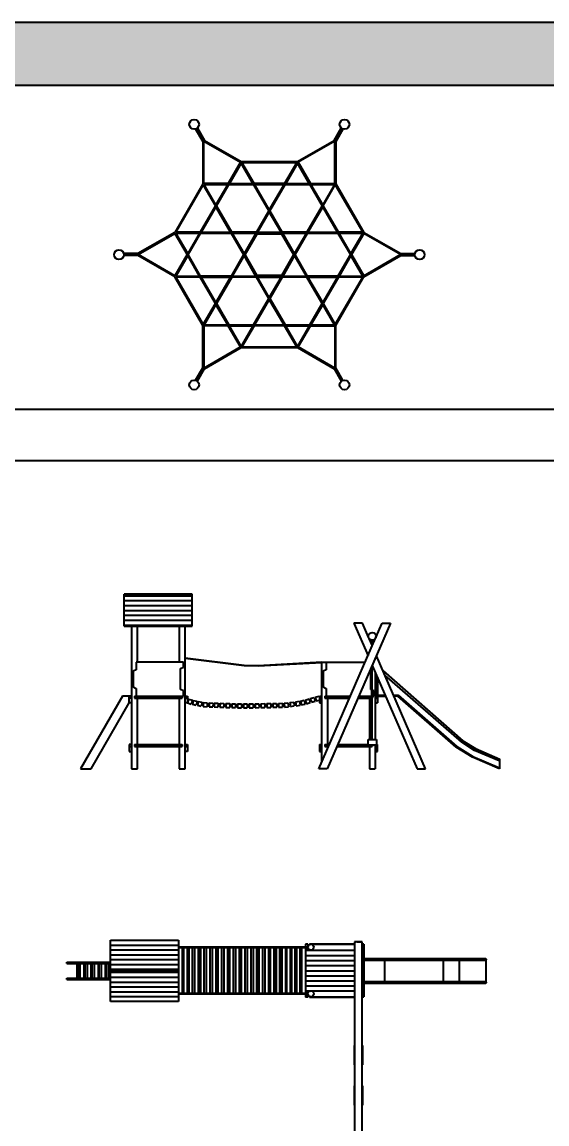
# Model space of a CAD drawing. Header units: millimetres. Extents: x 1089 to 46270, y 1624 to 35257.
# Drawn here: x 1118.25 to 1129.06, y 1641.96 to 1664.66 of the extents above; entities that cross this region are included whole.
import ezdxf

# ---------------------------------------------------------------- set-up
doc = ezdxf.new("R2010")
doc.units = ezdxf.units.MM
doc.layers.add('www.cad-blocks.net', color=7, linetype='Continuous')
doc.styles.get("Standard").update_dxf_attribs({"font": 'arial.ttf'})

# ---------------------------------------------------------------- blocks, each defined once
blk = doc.blocks.new('A$C4FE61318')
at = {"linetype": 'ByBlock'}
for points in [[(1.68, 5.37), (1.827, 5.115), (1.827, 4.24), (1.25, 3.24), (0.492, 2.803), (0.198, 2.803)], [(1.699, 5.378), (1.847, 5.121), (2.603, 4.684), (2.351, 4.248), (1.847, 4.248), (1.847, 5.121)], [(1.715, 5.39), (1.862, 5.135), (2.62, 4.698), (3.775, 4.698), (4.533, 5.135), (4.68, 5.39)], [(4.696, 5.378), (4.548, 5.121), (3.792, 4.684), (4.044, 4.248), (4.548, 4.248), (4.548, 5.121)], [(4.714, 5.37), (4.568, 5.115), (4.568, 4.24), (5.145, 3.24), (5.903, 2.803), (6.197, 2.803)], [(0.2, 2.783), (0.497, 2.783), (1.253, 3.219), (1.505, 2.783), (1.253, 2.346), (0.497, 2.783)], [(6.195, 2.783), (5.898, 2.783), (5.142, 3.219), (4.89, 2.783), (5.142, 2.346), (5.898, 2.783)], [(1.68, 0.195), (1.827, 0.45), (1.827, 1.325), (1.25, 2.325), (0.492, 2.763), (0.198, 2.763)], [(4.714, 0.195), (4.568, 0.45), (4.568, 1.325), (5.145, 2.325), (5.903, 2.763), (6.197, 2.763)], [(1.699, 0.187), (1.847, 0.444), (2.603, 0.881), (2.351, 1.317), (1.847, 1.317), (1.847, 0.444)], [(4.696, 0.187), (4.548, 0.444), (3.792, 0.881), (4.044, 1.317), (4.548, 1.317), (4.548, 0.444)], [(1.715, 0.175), (1.862, 0.43), (2.62, 0.867), (3.775, 0.867), (4.533, 0.43), (4.68, 0.175)]]:
    blk.add_lwpolyline(points, dxfattribs=at)
for points in [[(2.375, 4.248), (2.86, 4.248), (2.617, 4.668), (2.375, 4.248)], [(2.634, 4.678), (3.761, 4.678), (3.512, 4.248), (2.883, 4.248), (2.634, 4.678)], [(3.535, 4.248), (4.02, 4.248), (3.778, 4.668), (3.535, 4.248)], [(1.274, 3.243), (1.838, 4.218), (2.086, 3.788), (1.771, 3.243), (1.274, 3.243)], [(1.855, 4.228), (2.34, 4.228), (2.097, 3.808), (1.855, 4.228)], [(2.363, 4.228), (2.871, 4.228), (3.186, 3.683), (2.932, 3.243), (2.424, 3.243), (2.109, 3.788), (2.363, 4.228)], [(2.894, 4.228), (3.501, 4.228), (3.197, 3.703), (2.894, 4.228)], [(3.209, 3.683), (3.524, 4.228), (4.032, 4.228), (4.286, 3.788), (3.971, 3.243), (3.463, 3.243), (3.209, 3.683)], [(4.055, 4.228), (4.54, 4.228), (4.298, 3.808), (4.055, 4.228)], [(4.309, 3.788), (4.557, 4.218), (5.121, 3.243), (4.624, 3.243), (4.309, 3.788)], [(1.794, 3.243), (2.401, 3.243), (2.097, 3.768), (1.794, 3.243)], [(2.955, 3.243), (3.44, 3.243), (3.197, 3.663), (2.955, 3.243)], [(3.994, 3.243), (4.601, 3.243), (4.298, 3.768), (3.994, 3.243)], [(1.274, 3.223), (1.759, 3.223), (1.517, 2.803), (1.274, 3.223)], [(1.528, 2.783), (1.783, 3.223), (2.412, 3.223), (2.666, 2.783), (2.412, 2.342), (1.783, 2.342), (1.528, 2.783)], [(2.435, 3.223), (2.92, 3.223), (2.678, 2.803), (2.435, 3.223)], [(2.689, 2.783), (2.943, 3.223), (3.452, 3.223), (3.706, 2.783), (3.452, 2.342), (2.943, 2.342), (2.689, 2.783)], [(2.699, 2.783), (2.948, 3.213), (3.447, 3.213), (3.696, 2.783), (3.447, 2.353), (2.948, 2.353), (2.699, 2.783)], [(3.475, 3.223), (3.96, 3.223), (3.717, 2.803), (3.475, 3.223)], [(3.983, 2.342), (3.729, 2.783), (3.983, 3.223), (4.612, 3.223), (4.867, 2.783), (4.612, 2.342), (3.983, 2.342)], [(4.636, 3.223), (5.121, 3.223), (4.878, 2.803), (4.636, 3.223)], [(1.274, 2.342), (1.759, 2.342), (1.517, 2.763), (1.274, 2.342)], [(2.678, 2.763), (2.435, 2.342), (2.92, 2.342), (2.678, 2.763)], [(3.717, 2.763), (3.475, 2.342), (3.96, 2.342), (3.717, 2.763)], [(4.878, 2.763), (4.636, 2.342), (5.121, 2.342), (4.878, 2.763)], [(1.274, 2.322), (1.838, 1.347), (2.086, 1.777), (1.771, 2.322), (1.274, 2.322)], [(1.794, 2.322), (2.401, 2.322), (2.097, 1.797), (1.794, 2.322)], [(2.363, 1.337), (2.871, 1.337), (3.186, 1.882), (2.932, 2.322), (2.424, 2.322), (2.109, 1.777), (2.363, 1.337)], [(2.955, 2.322), (3.44, 2.322), (3.197, 1.902), (2.955, 2.322)], [(3.209, 1.882), (3.524, 1.337), (4.032, 1.337), (4.286, 1.777), (3.971, 2.322), (3.463, 2.322), (3.209, 1.882)], [(3.994, 2.322), (4.601, 2.322), (4.298, 1.797), (3.994, 2.322)], [(4.309, 1.777), (4.557, 1.347), (5.121, 2.322), (4.624, 2.322), (4.309, 1.777)], [(2.894, 1.337), (3.501, 1.337), (3.197, 1.862), (2.894, 1.337)], [(1.855, 1.337), (2.34, 1.337), (2.097, 1.757), (1.855, 1.337)], [(4.055, 1.337), (4.54, 1.337), (4.298, 1.757), (4.055, 1.337)], [(2.375, 1.317), (2.86, 1.317), (2.617, 0.897), (2.375, 1.317)], [(2.634, 0.887), (3.761, 0.887), (3.512, 1.317), (2.883, 1.317), (2.634, 0.887)], [(3.535, 1.317), (4.02, 1.317), (3.778, 0.897), (3.535, 1.317)]]:
    blk.add_lwpolyline(points, close=True, dxfattribs=at)
for centre in [(1.649, 5.465), (4.746, 5.465), (0.1, 2.783), (6.295, 2.783), (1.649, 0.1), (4.746, 0.1)]:
    blk.add_circle(centre, 0.1, dxfattribs=at)
blk = doc.blocks.new('A$C48BA666C')
for p, q in [((0.379, 8.627), (0.381, 8.63)), ((0.379, 6.097), (0.379, 8.627)), ((0.381, 8.63), (0.385, 8.633)), ((0.385, 8.633), (0.392, 8.635)), ((0.392, 8.635), (0.399, 8.635)), ((0.399, 8.635), (0.407, 8.635)), ((0.407, 8.635), (0.413, 8.633)), ((0.413, 8.633), (0.418, 8.63)), ((0.418, 8.63), (0.419, 8.627)), ((0.419, 8.627), (0.419, 6.097)), ((0.419, 8.627), (0.849, 8.627)), ((0.849, 8.627), (0.851, 8.63)), ((0.849, 6.097), (0.849, 8.627)), ((0.851, 8.63), (0.855, 8.633)), ((0.855, 8.633), (0.862, 8.635)), ((0.862, 8.635), (0.869, 8.635)), ((0.869, 8.635), (0.877, 8.635)), ((0.877, 8.635), (0.883, 8.633)), ((0.883, 8.633), (0.888, 8.63)), ((0.888, 8.63), (0.889, 8.627)), ((0.889, 8.627), (0.889, 6.097)), ((0.419, 8.079), (0.849, 8.079)), ((0.419, 7.749), (0.849, 7.749)), ((4.294, 7.019), (4.301, 7.052)), ((4.301, 7.052), (4.318, 7.081)), ((4.318, 7.081), (4.344, 7.1)), ((4.344, 7.1), (4.374, 7.106)), ((4.374, 7.106), (4.405, 7.1)), ((4.405, 7.1), (4.431, 7.081)), ((4.431, 7.081), (4.448, 7.052)), ((4.448, 7.052), (4.454, 7.019)), ((4.294, 6.086), (4.294, 7.019)), ((4.454, 7.019), (4.454, 6.086)), ((0.419, 6.541), (0.849, 6.541)), ((4.46, 6.331), (4.477, 6.359)), ((4.477, 6.359), (4.503, 6.378)), ((4.503, 6.378), (4.534, 6.384)), ((4.534, 6.384), (4.565, 6.378)), ((4.565, 6.378), (4.591, 6.359)), ((4.591, 6.359), (4.608, 6.331)), ((0.379, 6.211), (0.381, 6.215)), ((0.379, 6.196), (0.381, 6.199)), ((0.379, 6.18), (0.381, 6.181)), ((0.379, 6.152), (0.381, 6.151)), ((0.379, 6.131), (0.381, 6.128)), ((0.381, 6.215), (0.385, 6.219)), ((0.381, 6.199), (0.385, 6.202)), ((0.381, 6.181), (0.385, 6.181)), ((0.381, 6.151), (0.385, 6.15)), ((0.381, 6.128), (0.385, 6.125)), ((0.385, 6.219), (0.392, 6.222)), ((0.385, 6.202), (0.392, 6.203)), ((0.385, 6.181), (0.392, 6.182)), ((0.385, 6.15), (0.392, 6.15)), ((0.392, 6.222), (0.399, 6.223)), ((0.392, 6.203), (0.399, 6.204)), ((0.392, 6.182), (0.399, 6.182)), ((0.392, 6.15), (0.399, 6.15)), ((0.399, 6.223), (0.407, 6.222)), ((0.399, 6.204), (0.407, 6.203)), ((0.399, 6.182), (0.407, 6.182)), ((0.399, 6.15), (0.407, 6.15)), ((0.407, 6.222), (0.413, 6.219)), ((0.407, 6.203), (0.413, 6.202)), ((0.407, 6.182), (0.413, 6.181)), ((0.407, 6.15), (0.413, 6.15)), ((0.413, 6.219), (0.418, 6.215)), ((0.413, 6.202), (0.418, 6.199)), ((0.413, 6.181), (0.418, 6.181)), ((0.413, 6.15), (0.418, 6.151)), ((0.413, 6.125), (0.418, 6.128)), ((0.418, 6.215), (0.419, 6.211)), ((0.418, 6.199), (0.419, 6.196)), ((0.418, 6.181), (0.419, 6.18)), ((0.418, 6.151), (0.419, 6.152)), ((0.418, 6.128), (0.419, 6.131)), ((0.849, 6.211), (0.851, 6.215)), ((0.849, 6.196), (0.851, 6.199)), ((0.849, 6.18), (0.851, 6.181)), ((0.849, 6.152), (0.851, 6.151)), ((0.849, 6.131), (0.851, 6.128)), ((0.851, 6.215), (0.855, 6.219)), ((0.851, 6.199), (0.855, 6.202)), ((0.851, 6.181), (0.855, 6.181)), ((0.851, 6.151), (0.855, 6.15)), ((0.851, 6.128), (0.855, 6.125)), ((0.855, 6.219), (0.862, 6.222)), ((0.855, 6.202), (0.862, 6.203)), ((0.855, 6.181), (0.862, 6.182)), ((0.855, 6.15), (0.862, 6.15)), ((0.862, 6.222), (0.869, 6.223)), ((0.862, 6.203), (0.869, 6.204)), ((0.862, 6.182), (0.869, 6.182)), ((0.862, 6.15), (0.869, 6.15)), ((0.869, 6.223), (0.877, 6.222)), ((0.869, 6.204), (0.877, 6.203)), ((0.869, 6.182), (0.877, 6.182)), ((0.869, 6.15), (0.877, 6.15)), ((0.877, 6.222), (0.883, 6.219)), ((0.877, 6.203), (0.883, 6.202)), ((0.877, 6.182), (0.883, 6.181)), ((0.877, 6.15), (0.883, 6.15)), ((0.883, 6.219), (0.888, 6.215)), ((0.883, 6.202), (0.888, 6.199)), ((0.883, 6.181), (0.888, 6.181)), ((0.883, 6.15), (0.888, 6.151)), ((0.883, 6.125), (0.888, 6.128)), ((0.888, 6.215), (0.889, 6.211)), ((0.888, 6.199), (0.889, 6.196)), ((0.888, 6.181), (0.889, 6.18)), ((0.888, 6.151), (0.889, 6.152)), ((0.888, 6.128), (0.889, 6.131)), ((4.454, 6.298), (4.46, 6.331)), ((4.46, 6.264), (4.454, 6.298)), ((4.477, 6.235), (4.46, 6.264)), ((4.503, 6.217), (4.477, 6.235)), ((4.534, 6.21), (4.503, 6.217)), ((4.565, 6.217), (4.534, 6.21)), ((4.591, 6.235), (4.565, 6.217)), ((4.608, 6.264), (4.591, 6.235)), ((4.608, 6.331), (4.614, 6.297)), ((4.614, 6.297), (4.608, 6.264)), ((4.614, 6.297), (4.614, 4.993)), ((0.034, 5.975), (0.034, 6.086)), ((0.034, 6.086), (0.034, 5.926)), ((4.534, 6.086), (0.034, 6.086)), ((0.034, 5.975), (0.034, 5.949)), ((0.034, 5.926), (0.034, 5.949)), ((0.034, 5.926), (4.534, 5.926)), ((0.074, 4.999), (0.074, 5.926)), ((0.084, 6.118), (0.084, 6.086)), ((0.084, 6.118), (0.379, 6.118)), ((0.084, 5.028), (0.084, 5.926)), ((0.204, 6.086), (0.204, 6.118)), ((0.204, 4.917), (0.204, 5.926)), ((0.316, 6.086), (0.316, 6.118)), ((0.316, 4.917), (0.316, 5.926)), ((0.379, 6.113), (0.381, 6.108)), ((0.379, 6.097), (0.381, 6.094)), ((0.381, 6.09), (0.379, 6.097)), ((0.381, 6.108), (0.385, 6.103)), ((0.381, 6.094), (0.385, 6.088)), ((0.383, 6.086), (0.381, 6.09)), ((0.385, 6.125), (0.392, 6.124)), ((0.385, 6.103), (0.392, 6.1)), ((0.385, 6.088), (0.389, 6.086)), ((0.392, 6.124), (0.399, 6.123)), ((0.392, 6.1), (0.399, 6.099)), ((0.399, 6.123), (0.407, 6.124)), ((0.399, 6.099), (0.407, 6.1)), ((0.407, 6.124), (0.413, 6.125)), ((0.407, 6.1), (0.413, 6.103)), ((0.41, 6.086), (0.413, 6.088)), ((0.413, 6.103), (0.418, 6.108)), ((0.413, 6.088), (0.418, 6.094)), ((0.418, 6.09), (0.415, 6.086)), ((0.418, 6.108), (0.419, 6.113)), ((0.418, 6.094), (0.419, 6.102)), ((0.419, 6.097), (0.418, 6.09)), ((0.419, 6.118), (0.849, 6.118)), ((0.42, 4.917), (0.42, 5.926)), ((0.524, 4.917), (0.524, 5.926)), ((0.628, 4.917), (0.628, 5.926)), ((0.732, 4.917), (0.732, 5.926)), ((0.836, 4.917), (0.836, 5.926)), ((0.849, 6.113), (0.851, 6.108)), ((0.849, 6.097), (0.851, 6.094)), ((0.851, 6.09), (0.849, 6.097)), ((0.851, 6.108), (0.855, 6.103)), ((0.851, 6.094), (0.855, 6.088)), ((0.853, 6.086), (0.851, 6.09)), ((0.855, 6.125), (0.862, 6.124)), ((0.855, 6.103), (0.862, 6.1)), ((0.855, 6.088), (0.859, 6.086)), ((0.862, 6.124), (0.869, 6.123)), ((0.862, 6.1), (0.869, 6.099)), ((0.869, 6.123), (0.877, 6.124)), ((0.869, 6.099), (0.877, 6.1)), ((0.877, 6.124), (0.883, 6.125)), ((0.877, 6.1), (0.883, 6.103)), ((0.88, 6.086), (0.883, 6.088)), ((0.883, 6.103), (0.888, 6.108)), ((0.883, 6.088), (0.888, 6.094)), ((0.888, 6.09), (0.885, 6.086)), ((0.888, 6.108), (0.889, 6.113)), ((0.888, 6.094), (0.889, 6.102)), ((0.889, 6.097), (0.888, 6.09)), ((0.889, 6.118), (1.164, 6.118)), ((0.94, 6.086), (0.94, 6.118)), ((0.94, 4.917), (0.94, 5.926)), ((1.044, 6.086), (1.044, 6.118)), ((1.044, 4.917), (1.044, 5.926)), ((1.164, 6.086), (1.164, 6.118)), ((1.164, 5.028), (1.164, 5.925)), ((1.174, 4.997), (1.174, 5.925)), ((2.17, 6.086), (2.17, 6.091)), ((2.17, 6.091), (2.57, 6.091)), ((2.17, 5.926), (2.17, 5.921)), ((2.17, 5.921), (2.57, 5.921)), ((2.57, 6.091), (2.57, 6.086)), ((2.57, 5.921), (2.57, 5.926)), ((2.999, 6.086), (2.999, 6.091)), ((2.999, 6.091), (3.399, 6.091)), ((2.999, 5.926), (2.999, 5.921)), ((2.999, 5.921), (3.399, 5.921)), ((3.399, 6.091), (3.399, 6.086)), ((3.399, 5.921), (3.399, 5.926)), ((4.294, 5.715), (4.294, 5.926)), ((4.455, 4.992), (4.454, 5.926)), ((4.534, 5.926), (4.534, 6.086)), ((4.294, 5.715), (4.3, 5.749)), ((4.3, 5.682), (4.294, 5.715)), ((4.3, 5.749), (4.317, 5.777)), ((4.317, 5.654), (4.3, 5.682)), ((4.317, 5.777), (4.343, 5.796)), ((4.343, 5.796), (4.374, 5.803)), ((4.374, 5.803), (4.405, 5.796)), ((4.405, 5.796), (4.431, 5.777)), ((4.431, 5.777), (4.448, 5.749)), ((4.448, 5.682), (4.431, 5.654)), ((4.448, 5.749), (4.454, 5.715)), ((4.454, 5.715), (4.448, 5.682)), ((4.343, 5.635), (4.317, 5.654)), ((4.374, 5.628), (4.343, 5.635)), ((4.405, 5.635), (4.374, 5.628)), ((4.431, 5.654), (4.405, 5.635)), ((0.074, 4.999), (0.084, 4.999)), ((0.088, 5.05), (0.084, 5.027)), ((0.084, 5.027), (0.084, 4.999)), ((1.174, 5.058), (1.164, 5.058)), ((1.164, 4.997), (1.164, 5.027)), ((1.174, 4.997), (1.164, 4.997)), ((4.614, 4.993), (4.608, 4.96)), ((0.084, 4.967), (0.138, 4.967)), ((0.084, 4.967), (0.084, 4.917)), ((0.084, 4.917), (1.174, 4.917)), ((0.138, 2.3), (0.138, 4.968)), ((0.15, 2.3), (0.15, 4.968)), ((0.204, 4.967), (0.15, 4.967)), ((0.15, 4.833), (1.094, 4.833)), ((1.094, 4.829), (0.15, 4.829)), ((1.094, 4.808), (0.15, 4.808)), ((1.094, 4.967), (1.044, 4.967)), ((1.094, 2.3), (1.094, 4.968)), ((1.174, 4.967), (1.106, 4.967)), ((1.106, 2.3), (1.106, 4.967)), ((1.174, 4.967), (1.174, 4.917)), ((4.461, 4.96), (4.455, 4.992)), ((4.478, 4.932), (4.461, 4.96)), ((4.504, 4.913), (4.478, 4.932)), ((4.534, 4.906), (4.504, 4.913)), ((4.565, 4.913), (4.534, 4.906)), ((4.591, 4.932), (4.565, 4.913)), ((4.608, 4.96), (4.591, 4.932)), ((0.15, 4.73), (1.094, 4.73)), ((1.094, 4.729), (0.15, 4.729)), ((1.094, 4.704), (0.15, 4.704)), ((0.15, 4.627), (1.094, 4.627)), ((1.094, 4.624), (0.15, 4.624)), ((1.094, 4.605), (0.15, 4.605)), ((0.15, 4.526), (1.094, 4.526)), ((1.094, 4.519), (0.15, 4.519)), ((1.094, 4.508), (0.15, 4.508)), ((0.15, 4.428), (1.094, 4.428)), ((1.094, 4.399), (0.15, 4.399)), ((1.094, 4.388), (0.15, 4.388)), ((0.15, 4.308), (1.094, 4.308)), ((1.094, 4.279), (0.15, 4.279)), ((1.094, 4.271), (0.15, 4.271)), ((0.15, 4.191), (1.094, 4.191)), ((1.094, 4.159), (0.15, 4.159)), ((1.094, 4.157), (0.15, 4.157)), ((0.15, 4.076), (1.094, 4.076)), ((1.094, 4.038), (0.15, 4.038)), ((1.094, 4.036), (0.15, 4.036)), ((0.15, 3.955), (1.094, 3.955)), ((1.094, 3.917), (0.15, 3.917)), ((1.094, 3.915), (0.15, 3.915)), ((0.15, 3.835), (1.094, 3.835)), ((1.094, 3.796), (0.15, 3.796)), ((1.094, 3.794), (0.15, 3.794)), ((0.15, 3.714), (1.094, 3.714)), ((1.094, 3.675), (0.15, 3.675)), ((1.094, 3.673), (0.15, 3.673)), ((0.15, 3.593), (1.094, 3.593)), ((1.094, 3.554), (0.15, 3.554)), ((1.094, 3.553), (0.15, 3.553)), ((0.15, 3.473), (1.094, 3.473)), ((1.094, 3.433), (0.15, 3.433)), ((1.094, 3.432), (0.15, 3.432)), ((0.15, 3.352), (1.094, 3.352)), ((1.094, 3.314), (0.15, 3.314)), ((0.15, 3.234), (1.094, 3.234)), ((0.15, 3.232), (1.094, 3.232)), ((1.094, 3.193), (0.15, 3.193)), ((0.15, 3.113), (1.094, 3.113)), ((0.15, 3.111), (1.094, 3.111)), ((1.094, 3.073), (0.15, 3.073)), ((0.15, 2.993), (1.094, 2.993)), ((0.15, 2.99), (1.094, 2.99)), ((1.094, 2.952), (0.15, 2.952)), ((0.15, 2.872), (1.094, 2.872)), ((0.15, 2.869), (1.094, 2.869)), ((1.094, 2.831), (0.15, 2.831)), ((0.15, 2.751), (1.094, 2.751)), ((0.15, 2.748), (1.094, 2.748)), ((1.094, 2.711), (0.15, 2.711)), ((0.15, 2.63), (1.094, 2.63)), ((0.15, 2.627), (1.094, 2.627)), ((1.094, 2.591), (0.15, 2.591)), ((0.15, 2.511), (1.094, 2.511)), ((0.15, 2.506), (1.094, 2.506)), ((0, 2.3), (1.263, 2.3)), ((0, 0.9), (0, 2.3)), ((0.1, 0.9), (0.1, 2.3)), ((1.094, 2.483), (0.15, 2.483)), ((0.15, 2.404), (1.094, 2.404)), ((0.15, 2.388), (1.094, 2.388)), ((1.094, 2.381), (0.15, 2.381)), ((0.2, 0.9), (0.2, 2.3)), ((0.3, 0.9), (0.3, 2.3)), ((0.4, 0.9), (0.4, 2.3)), ((0.5, 0.9), (0.5, 2.3)), ((0.6, 0.9), (0.6, 2.3)), ((0.632, 2.3), (0.632, 0.9)), ((0.663, 2.3), (0.663, 0.9)), ((0.763, 0.9), (0.763, 2.3)), ((0.863, 0.9), (0.863, 2.3)), ((0.963, 0.9), (0.963, 2.3)), ((1.063, 0.9), (1.063, 2.3)), ((1.163, 0.9), (1.163, 2.3)), ((1.263, 2.3), (1.263, 0.9)), ((1.263, 0.9), (0, 0.9)), ((0.451, 0), (0.451, 0.9)), ((0.451, 0.864), (0.481, 0.864)), ((0.481, 0), (0.481, 0.9)), ((0.781, 0.857), (0.481, 0.857)), ((0.481, 0.857), (0.481, 0.804)), ((0.481, 0.804), (0.781, 0.804)), ((0.481, 0.787), (0.781, 0.787)), ((0.781, 0.712), (0.481, 0.712)), ((0.481, 0.703), (0.481, 0.659)), ((0.781, 0), (0.781, 0.9)), ((0.781, 0.864), (0.811, 0.864)), ((0.781, 0.659), (0.781, 0.712)), ((0.811, 0), (0.811, 0.9)), ((0.481, 0.659), (0.781, 0.659)), ((0.481, 0.642), (0.781, 0.642)), ((0.781, 0.567), (0.481, 0.567)), ((0.481, 0.554), (0.481, 0.514)), ((0.481, 0.514), (0.781, 0.514)), ((0.481, 0.497), (0.781, 0.497)), ((0.781, 0.514), (0.781, 0.567)), ((0.781, 0.422), (0.481, 0.422)), ((0.481, 0.404), (0.481, 0.369)), ((0.481, 0.369), (0.781, 0.369)), ((0.481, 0.352), (0.781, 0.352)), ((0.781, 0.277), (0.481, 0.277)), ((0.481, 0.255), (0.481, 0.224)), ((0.781, 0.369), (0.781, 0.422)), ((0.781, 0.224), (0.781, 0.277)), ((0.481, 0), (0.451, 0)), ((0.481, 0.224), (0.781, 0.224)), ((0.481, 0.207), (0.781, 0.207)), ((0.811, 0), (0.781, 0))]:
    blk.add_line(p, q)
for centre in [(0.144, 5.027), (1.104, 5.027)]:
    blk.add_circle(centre, 0.06)
blk = doc.blocks.new('A$C44B70E4C')
for p, q in [((2.3, 3.601), (0.9, 3.601)), ((0.9, 2.941), (0.9, 3.601)), ((0.9, 3.565), (2.3, 3.565)), ((0.9, 3.465), (2.3, 3.465)), ((2.3, 2.941), (2.3, 3.601)), ((0.9, 3.365), (2.3, 3.365)), ((0.9, 3.265), (2.3, 3.265)), ((0.9, 3.165), (2.3, 3.165)), ((0.9, 3.065), (2.3, 3.065)), ((0.9, 2.958), (2.3, 2.958)), ((6.384, 3.001), (5.081, 0.001)), ((5.803, 3.001), (5.628, 3.001)), ((5.628, 3.001), (5.919, 2.331)), ((5.928, 2.712), (5.803, 3.001)), ((6.082, 2.707), (6.21, 3.001)), ((6.21, 3.001), (6.384, 3.001)), ((0.9, 2.941), (2.3, 2.941)), ((1.05, 2.941), (0.9, 2.941)), ((1.05, 2.941), (1.05, 0.001)), ((2.03, 2.941), (1.17, 2.941)), ((1.17, 2.2), (1.17, 2.941)), ((2.03, 2.941), (2.03, 2.2)), ((2.3, 2.941), (2.152, 2.941)), ((2.152, 0.001), (2.152, 2.941)), ((4.907, 0.001), (6.076, 2.691)), ((5.939, 2.687), (6.006, 2.532)), ((6.058, 2.651), (5.955, 2.651)), ((5.993, 2.652), (5.993, 2.562)), ((5.998, 2.651), (5.998, 2.551)), ((6.036, 2.657), (6.036, 2.657)), ((2.152, 2.289), (3.368, 2.139)), ((2.152, 2.279), (3.367, 2.129)), ((7.106, 0.001), (6.093, 2.331)), ((1.141, 2.043), (1.08, 2.013)), ((2.12, 2.2), (1.141, 2.2)), ((1.141, 2.2), (1.141, 2.043)), ((2.059, 2.065), (2.12, 2.095)), ((2.059, 1.635), (2.059, 2.065)), ((2.12, 2.095), (2.12, 2.2)), ((3.367, 2.129), (3.656, 2.12)), ((3.368, 2.139), (3.656, 2.13)), ((3.656, 2.13), (4.968, 2.202)), ((3.656, 2.12), (4.967, 2.192)), ((4.967, 0.141), (4.967, 2.201)), ((4.967, 2.201), (5.862, 2.201)), ((4.967, 2.197), (4.967, 2.195)), ((4.967, 2.195), (4.967, 2.193)), ((4.967, 2.193), (4.967, 2.192)), ((4.967, 2.192), (4.967, 2.192)), ((4.968, 2.202), (4.968, 2.201)), ((4.968, 2.201), (4.968, 2.201)), ((5.058, 2.043), (4.996, 2.013)), ((5.058, 2.201), (5.058, 2.043)), ((5.976, 1.635), (5.976, 2.06)), ((5.978, 2.067), (5.993, 2.074)), ((5.993, 2.1), (5.993, 0.602)), ((5.998, 2.112), (5.998, 0.602)), ((5.998, 2.076), (6.024, 2.089)), ((6.006, 2.131), (6.932, 0.001)), ((1.08, 2.013), (1.08, 1.687)), ((4.996, 2.013), (4.996, 1.687)), ((6.067, 1.99), (6.067, 0.602)), ((6.079, 1.963), (6.079, 1.501)), ((6.117, 1.875), (6.117, 1.519)), ((6.229, 2.019), (7.874, 0.58)), ((7.85, 0.547), (6.266, 1.933)), ((1.08, 1.687), (1.141, 1.657)), ((1.141, 1.657), (1.141, 1.501)), ((2.12, 1.605), (2.059, 1.635)), ((2.12, 1.501), (2.12, 1.605)), ((4.996, 1.687), (5.058, 1.657)), ((5.058, 1.657), (5.058, 1.501)), ((5.993, 1.627), (5.976, 1.635)), ((6.037, 1.605), (5.998, 1.624)), ((6.037, 1.501), (6.037, 1.605)), ((0.864, 1.501), (0, 0.001)), ((1.05, 1.501), (0.864, 1.501)), ((1, 1.359), (1.001, 1.501)), ((1.05, 1.459), (1, 1.459)), ((1.11, 1.501), (1.11, 1.459)), ((1.11, 1.501), (1.141, 1.501)), ((1.11, 1.459), (2.09, 1.459)), ((1.141, 1.501), (2.12, 1.501)), ((1.17, 0.501), (1.17, 1.459)), ((2.03, 1.459), (2.03, 0.501)), ((2.09, 1.501), (2.09, 1.459)), ((2.151, 1.459), (2.201, 1.459)), ((2.152, 1.501), (2.201, 1.501)), ((2.201, 1.501), (2.201, 1.359)), ((2.225, 1.435), (2.202, 1.358)), ((2.225, 1.435), (2.302, 1.413)), ((2.302, 1.413), (2.28, 1.336)), ((2.319, 1.41), (2.303, 1.331)), ((2.319, 1.41), (2.398, 1.393)), ((2.398, 1.393), (2.382, 1.315)), ((2.421, 1.388), (2.405, 1.31)), ((2.421, 1.388), (2.5, 1.372)), ((2.5, 1.372), (2.484, 1.294)), ((2.527, 1.365), (2.523, 1.285)), ((2.527, 1.365), (2.608, 1.361)), ((4.308, 1.364), (4.388, 1.375)), ((4.308, 1.364), (4.32, 1.285)), ((4.388, 1.375), (4.399, 1.296)), ((4.428, 1.381), (4.508, 1.392)), ((4.428, 1.381), (4.439, 1.302)), ((4.508, 1.392), (4.519, 1.313)), ((4.526, 1.394), (4.605, 1.413)), ((4.526, 1.394), (4.546, 1.316)), ((4.605, 1.413), (4.624, 1.336)), ((4.627, 1.418), (4.704, 1.443)), ((4.627, 1.418), (4.652, 1.342)), ((4.652, 1.342), (4.729, 1.367)), ((4.704, 1.443), (4.729, 1.367)), ((4.73, 1.451), (4.808, 1.472)), ((4.73, 1.451), (4.752, 1.374)), ((4.752, 1.374), (4.829, 1.395)), ((4.808, 1.472), (4.829, 1.395)), ((4.833, 1.479), (4.913, 1.495)), ((4.833, 1.479), (4.849, 1.401)), ((4.849, 1.401), (4.917, 1.414)), ((4.913, 1.495), (4.92, 1.459)), ((4.917, 1.459), (4.917, 1.359)), ((4.917, 1.459), (4.967, 1.459)), ((4.918, 1.501), (4.918, 1.459)), ((4.918, 1.501), (4.967, 1.501)), ((4.918, 1.459), (4.967, 1.459)), ((5.027, 1.501), (5.027, 1.459)), ((5.027, 1.501), (5.058, 1.501)), ((5.027, 1.459), (5.54, 1.459)), ((5.058, 1.501), (5.558, 1.501)), ((5.087, 1.459), (5.087, 0.501)), ((5.714, 1.459), (5.993, 1.459)), ((5.733, 1.501), (5.993, 1.501)), ((5.947, 1.459), (5.947, 0.602)), ((5.998, 1.501), (6.037, 1.501)), ((5.998, 1.459), (6.007, 1.459)), ((6.007, 1.501), (6.007, 1.459)), ((6.067, 1.501), (6.079, 1.501)), ((6.067, 1.459), (6.118, 1.459)), ((6.068, 1.459), (6.068, 1.359)), ((6.068, 1.459), (6.118, 1.459)), ((6.079, 1.501), (6.28, 1.501)), ((6.117, 1.519), (6.272, 1.519)), ((6.118, 1.501), (6.118, 1.459)), ((6.118, 1.459), (6.118, 1.359)), ((6.446, 1.519), (6.541, 1.519)), ((6.534, 1.501), (6.454, 1.501)), ((7.738, 0.447), (6.534, 1.501)), ((6.541, 1.519), (7.749, 0.462)), ((0.219, 0.001), (1, 1.359)), ((1.05, 1.359), (1, 1.359)), ((2.201, 1.359), (2.152, 1.359)), ((2.202, 1.358), (2.28, 1.336)), ((2.303, 1.331), (2.382, 1.315)), ((2.405, 1.31), (2.484, 1.294)), ((2.523, 1.285), (2.604, 1.281)), ((2.608, 1.361), (2.604, 1.281)), ((2.647, 1.359), (2.644, 1.279)), ((2.644, 1.279), (2.724, 1.276)), ((2.647, 1.359), (2.727, 1.356)), ((2.727, 1.356), (2.724, 1.276)), ((2.751, 1.356), (2.748, 1.276)), ((2.748, 1.276), (2.829, 1.273)), ((2.751, 1.356), (2.831, 1.353)), ((2.831, 1.353), (2.829, 1.273)), ((2.872, 1.352), (2.869, 1.272)), ((2.869, 1.272), (2.949, 1.269)), ((2.872, 1.352), (2.952, 1.349)), ((2.952, 1.349), (2.949, 1.269)), ((2.993, 1.347), (2.99, 1.267)), ((2.99, 1.267), (3.07, 1.265)), ((2.993, 1.347), (3.073, 1.345)), ((3.073, 1.345), (3.07, 1.265)), ((3.113, 1.343), (3.111, 1.263)), ((3.111, 1.263), (3.191, 1.261)), ((3.113, 1.343), (3.193, 1.341)), ((3.193, 1.341), (3.191, 1.261)), ((3.234, 1.34), (3.232, 1.26)), ((3.232, 1.26), (3.312, 1.258)), ((3.234, 1.34), (3.314, 1.338)), ((3.314, 1.338), (3.312, 1.258)), ((3.352, 1.337), (3.432, 1.338)), ((3.352, 1.337), (3.353, 1.257)), ((3.353, 1.257), (3.433, 1.258)), ((3.432, 1.338), (3.433, 1.258)), ((3.473, 1.338), (3.553, 1.339)), ((3.473, 1.338), (3.474, 1.258)), ((3.474, 1.258), (3.554, 1.259)), ((3.553, 1.339), (3.554, 1.259)), ((3.593, 1.34), (3.673, 1.341)), ((3.593, 1.34), (3.594, 1.26)), ((3.594, 1.26), (3.675, 1.261)), ((3.673, 1.341), (3.675, 1.261)), ((3.714, 1.342), (3.794, 1.344)), ((3.714, 1.342), (3.715, 1.262)), ((3.715, 1.262), (3.796, 1.264)), ((3.794, 1.344), (3.796, 1.264)), ((3.835, 1.345), (3.915, 1.347)), ((3.835, 1.345), (3.836, 1.265)), ((3.836, 1.265), (3.917, 1.267)), ((3.915, 1.347), (3.917, 1.267)), ((3.956, 1.348), (4.036, 1.349)), ((3.956, 1.348), (3.957, 1.268)), ((3.957, 1.268), (4.038, 1.269)), ((4.036, 1.349), (4.038, 1.269)), ((4.076, 1.35), (4.157, 1.352)), ((4.076, 1.35), (4.078, 1.27)), ((4.078, 1.27), (4.159, 1.272)), ((4.157, 1.352), (4.159, 1.272)), ((4.191, 1.352), (4.271, 1.361)), ((4.191, 1.352), (4.199, 1.273)), ((4.199, 1.273), (4.279, 1.281)), ((4.271, 1.361), (4.279, 1.281)), ((4.32, 1.285), (4.399, 1.296)), ((4.439, 1.302), (4.519, 1.313)), ((4.546, 1.316), (4.624, 1.336)), ((4.917, 1.359), (4.967, 1.359)), ((6.068, 1.359), (6.118, 1.359)), ((1.001, 0.501), (1, 0.359)), ((1.05, 0.501), (1.001, 0.501)), ((1.001, 0.459), (1.05, 0.459)), ((1.111, 0.501), (1.111, 0.459)), ((1.111, 0.501), (2.091, 0.501)), ((1.111, 0.459), (2.091, 0.459)), ((1.17, 0.001), (1.17, 0.459)), ((2.03, 0.459), (2.03, 0.001)), ((2.091, 0.501), (2.091, 0.459)), ((2.152, 0.501), (2.202, 0.501)), ((2.152, 0.459), (2.202, 0.459)), ((2.202, 0.501), (2.202, 0.359)), ((4.917, 0.459), (4.917, 0.359)), ((4.917, 0.459), (4.967, 0.459)), ((4.918, 0.501), (4.918, 0.459)), ((4.918, 0.501), (4.967, 0.501)), ((5.027, 0.501), (5.027, 0.459)), ((5.027, 0.501), (5.124, 0.501)), ((5.027, 0.459), (5.105, 0.459)), ((5.087, 0.459), (5.087, 0.418)), ((5.28, 0.459), (6.007, 0.459)), ((5.298, 0.501), (5.921, 0.501)), ((5.921, 0.602), (6.091, 0.602)), ((5.921, 0.491), (5.921, 0.602)), ((6.091, 0.491), (5.921, 0.491)), ((5.947, 0.459), (5.947, 0.001)), ((5.993, 0.602), (5.998, 0.602)), ((6.007, 0.491), (6.007, 0.459)), ((6.067, 0.491), (6.067, 0.001)), ((6.067, 0.459), (6.118, 0.459)), ((6.068, 0.459), (6.068, 0.359)), ((6.091, 0.602), (6.091, 0.491)), ((6.091, 0.501), (6.118, 0.501)), ((6.118, 0.359), (6.118, 0.501)), ((7.749, 0.462), (8.079, 0.254)), ((8.113, 0.382), (7.85, 0.547)), ((7.874, 0.58), (8.131, 0.418)), ((1, 0.359), (1.05, 0.359)), ((2.202, 0.359), (2.152, 0.359)), ((4.917, 0.359), (4.967, 0.359)), ((6.068, 0.359), (6.118, 0.359)), ((8.07, 0.238), (7.738, 0.447)), ((8.627, 0), (8.07, 0.238)), ((8.079, 0.254), (8.627, 0.02)), ((8.62, 0.166), (8.113, 0.382)), ((8.131, 0.418), (8.635, 0.202)), ((0, 0.001), (0.219, 0.001)), ((1.05, 0.001), (1.17, 0.001)), ((2.03, 0.001), (2.152, 0.001)), ((5.081, 0.001), (4.907, 0.001)), ((5.947, 0.001), (6.067, 0.001)), ((6.932, 0.001), (7.106, 0.001)), ((8.635, 0.202), (8.62, 0.166)), ((8.62, 0.168), (8.627, 0.165)), ((8.627, 0.165), (8.627, 0))]:
    blk.add_line(p, q)
blk.add_circle((6.006, 2.731), 0.08)
blk = doc.blocks.new('FORMAT')
at = {"layer": 'www.cad-blocks.net', "true_color": 0x546d8e}
h = blk.add_hatch(color=155, dxfattribs=at)
h.set_gradient(color1=(68, 68, 68), color2=(84, 109, 142), tint=1)
h.paths.add_polyline_path([(4.187, 40.967), (4.187, 39.666), (61.139, 39.666), (61.139, 40.967)])
h.paths.add_polyline_path([(61.139, 1.171), (4.187, 1.171), (4.187, 0), (61.139, 0)])
at = {"layer": 'www.cad-blocks.net', "color": 155, "true_color": 0x546d8e}
for p, q in [((4.187, 40.967), (61.139, 40.967)), ((4.187, 39.666), (61.139, 39.666)), ((4.187, 32.992), (61.139, 32.992)), ((61.139, 31.93), (4.187, 31.93))]:
    blk.add_line(p, q, dxfattribs=at)
at = {"layer": 'www.cad-blocks.net', "insert": (25.349, 40.673), "char_height": 0.64, "attachment_point": 1}
blk.add_mtext_dynamic_manual_height_columns('{\\C255;\\c16777215;PLAYGROUND EQUIPMENT}', width=18450.31227, gutter_width=12.5, heights=[0], dxfattribs=at)

msp = doc.modelspace()

# ---------------------------------------------------------------- block references
for name, p in [('FORMAT', (1088.625, 1623.691)), ('A$C4FE61318', (1120.146, 1657.085)), ('A$C44B70E4C', (1119.457, 1649.276))]:
    msp.add_blockref(name, p)
at = {"rotation": 270}
msp.add_blockref('A$C48BA666C', (1119.173, 1645.748), dxfattribs=at)

doc.saveas('drawing.dxf')
